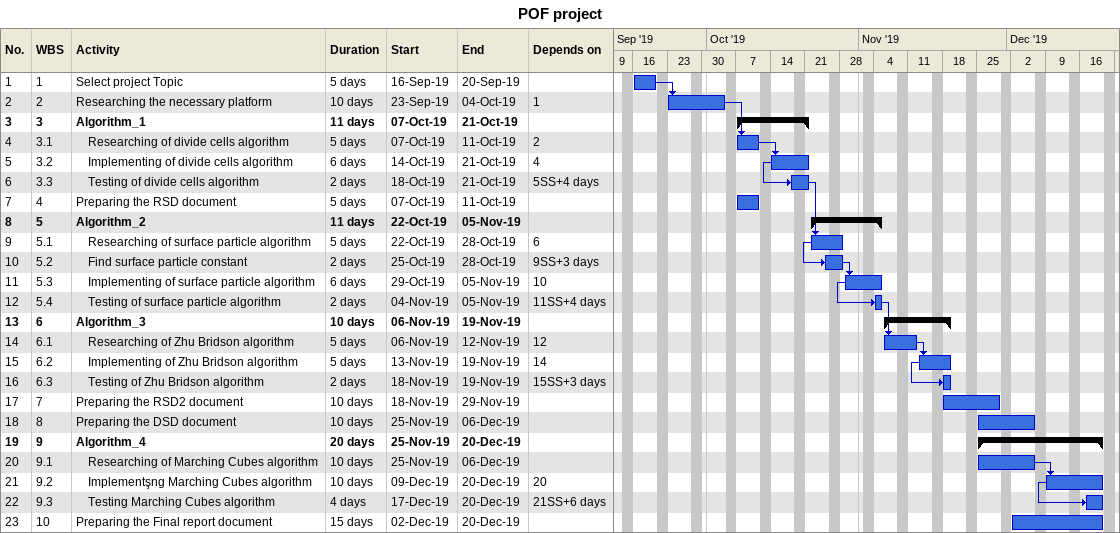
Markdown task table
POF project

| ID | WBS | Task | Duration | Start | Finish | Predecessors |
|---|---|---|---|---|---|---|
| 1 | 1 | Select project Topic | 5d | 2019-09-16 | 2019-09-20 |  |
| 2 | 2 | Researching the necessary platform | 10d | 2019-09-23 | 2019-10-04 | 1 |
| 3 | 3 | **Algorithm_1** | 11d | 2019-10-07 | 2019-10-21 |  |
| 4 | 3.1 | Researching of divide cells algorithm | 5d | 2019-10-07 | 2019-10-11 | 2 |
| 5 | 3.2 | Implementing of divide cells algorithm | 6d | 2019-10-14 | 2019-10-21 | 4 |
| 6 | 3.3 | Testing of divide cells algorithm | 2d | 2019-10-18 | 2019-10-21 | 5SS+4d |
| 7 | 4 | Preparing the RSD document | 5d | 2019-10-07 | 2019-10-11 |  |
| 8 | 5 | **Algorithm_2** | 11d | 2019-10-22 | 2019-11-05 |  |
| 9 | 5.1 | Researching of surface particle algorithm | 5d | 2019-10-22 | 2019-10-28 | 6 |
| 10 | 5.2 | Find surface particle constant | 2d | 2019-10-25 | 2019-10-28 | 9SS+3d |
| 11 | 5.3 | Implementing of surface particle algorithm | 6d | 2019-10-29 | 2019-11-05 | 10 |
| 12 | 5.4 | Testing of surface particle algorithm | 2d | 2019-11-04 | 2019-11-05 | 11SS+4d |
| 13 | 6 | **Algorithm_3** | 10d | 2019-11-06 | 2019-11-19 |  |
| 14 | 6.1 | Researching of Zhu Bridson algorithm | 5d | 2019-11-06 | 2019-11-12 | 12 |
| 15 | 6.2 | Implementing of Zhu Bridson algorithm | 5d | 2019-11-13 | 2019-11-19 | 14 |
| 16 | 6.3 | Testing of Zhu Bridson algorithm | 2d | 2019-11-18 | 2019-11-19 | 15SS+3d |
| 17 | 7 | Preparing the RSD2 document | 10d | 2019-11-18 | 2019-11-29 |  |
| 18 | 8 | Preparing the DSD document | 10d | 2019-11-25 | 2019-12-06 |  |
| 19 | 9 | **Algorithm_4** | 20d | 2019-11-25 | 2019-12-20 |  |
| 20 | 9.1 | Researching of Marching Cubes algorithm | 10d | 2019-11-25 | 2019-12-06 |  |
| 21 | 9.2 | Implementşng Marching Cubes algorithm | 10d | 2019-12-09 | 2019-12-20 | 20 |
| 22 | 9.3 | Testing Marching Cubes algorithm | 4d | 2019-12-17 | 2019-12-20 | 21SS+6d |
| 23 | 10 | Preparing the Final report document | 15d | 2019-12-02 | 2019-12-20 |  |
